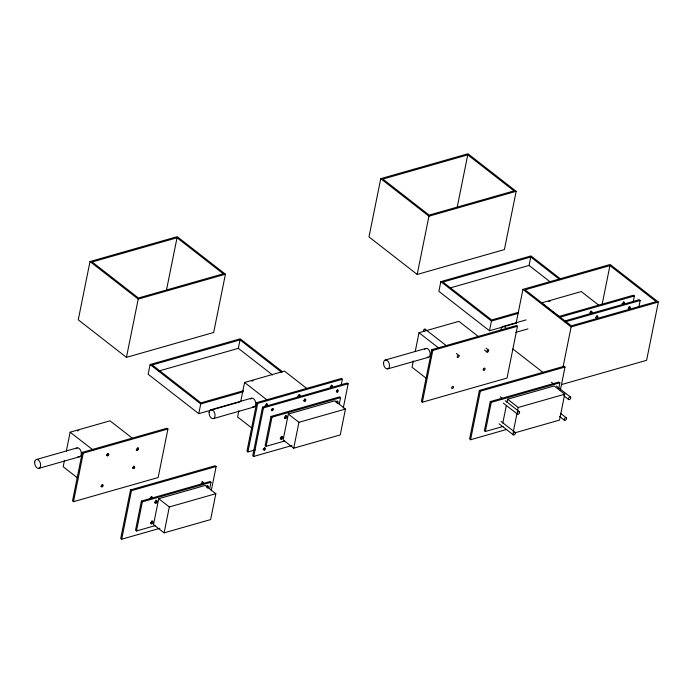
<?xml version="1.0" encoding="UTF-8"?>
<svg xmlns="http://www.w3.org/2000/svg" width="693" height="693" viewBox="0 0 693 693"><rect width="100%" height="100%" fill="white"/><g stroke="black" fill="none" stroke-linecap="round" stroke-linejoin="round"><path stroke-width="1.04" d="M90.003 261.556L78.257 319.82L126.455 357.354L213.678 332.484L225.424 274.22L177.226 236.685L90.003 261.556L138.21 299.09L225.424 274.22M64.44 460.447L63.176 466.727L77.633 477.988M66.337 451.03L70.14 432.198L110.014 420.824L132.129 438.045M82.311 452.373L72.522 500.926L73.484 501.68L158.143 477.538L167.94 428.984L166.97 428.239L82.311 452.373L83.273 453.127L167.94 428.984M73.484 501.68L83.273 453.127M126.455 357.354L138.21 299.09M282.406 371.673L240.237 338.834L150.104 364.535L148.146 374.246L198.761 413.652L240.194 401.836M166.389 290.514L177.027 237.768L223.302 273.804L138.409 298.007L92.134 261.98L177.027 237.768M133.818 468.468A1.23 0.736 -52.1 0 0 134.589 466.614A1.23 0.736 -52.1 0 0 132.935 467.524A1.23 0.736 -52.1 0 0 133.818 468.468L134.295 466.363M137.673 449.627L138.089 447.531M211.244 490.8L216.138 466.519L215.168 465.765L130.509 489.908L120.721 538.461L121.682 539.215L159.884 528.317M121.682 539.215L131.471 490.661L216.138 466.519M209.719 488.513L210.975 482.276L210.014 481.522L141.398 501.082L135.525 530.214L136.486 530.968L155.197 525.632M136.486 530.968L142.36 501.836L210.975 482.276M158.723 498.7L153.499 524.592L164.102 532.848L210.62 519.585L215.844 493.693L205.241 485.429L158.723 498.7L169.326 506.955L215.844 493.693M164.102 532.848L169.326 506.955M198.761 413.652L200.719 403.941L243.191 391.831M158.801 371.015L238.34 348.336L240.038 339.916L281.886 372.505M238.877 410.706L237.612 416.987L252.079 428.248M240.783 401.29L244.577 382.458L284.451 371.084L306.566 388.305M341.311 384.52L342.377 379.244L341.415 378.491L256.748 402.633L246.959 451.186L247.921 451.94L255.154 449.878M247.921 451.94L257.718 403.387L342.377 379.244M343.26 408.03L348.163 383.749L347.193 382.995L262.534 407.137L252.746 455.691L253.707 456.444L291.909 445.547M253.707 456.444L263.496 407.891L348.163 383.749M339.327 403.872L340.584 397.626L339.622 396.872L271.006 416.441L265.133 445.573L266.103 446.318L284.814 440.982M266.103 446.318L271.977 417.186L340.584 397.626M288.34 414.05L283.116 439.942L293.719 448.206L340.237 434.935L345.46 409.043L334.849 400.788L288.34 414.05L298.943 422.306L345.46 409.043M293.719 448.206L298.943 422.306M380.743 178.655L368.988 236.919L417.195 274.454L504.409 249.584L516.164 191.32L467.957 153.785L380.743 178.655L428.941 216.19L516.164 191.32M417.195 274.454L428.941 216.19M413.323 360.966L412.058 367.247L426.516 378.508M415.22 351.55L419.014 332.718L458.896 321.344L478.456 336.581M560.49 278.924L530.968 255.934L440.843 281.635L438.886 291.346L489.492 330.752L516.424 323.077M457.12 207.614L467.758 154.868L514.033 190.904L429.14 215.107L382.865 179.08L467.758 154.868M431.843 349.662L421.396 401.446L422.366 402.2L507.025 378.057L517.463 326.264L516.502 325.519L431.843 349.662L432.804 350.407L517.463 326.264M422.366 402.2L432.804 350.407M489.492 330.752L491.45 321.041L518.381 313.366M560.334 390.263L565.012 367.039L564.05 366.285L479.391 390.428L469.603 438.981L470.564 439.734L506.696 429.426M470.564 439.734L480.353 391.181L565.012 367.039M558.801 387.993L559.849 382.787L558.887 382.042L490.272 401.602L484.398 430.734L485.369 431.488L503.04 426.446M485.369 431.488L491.242 402.356L559.849 382.787M516.094 323.276L522.929 289.379L610.152 264.509L658.35 302.044L646.604 360.308L561.46 384.589M450.563 287.82L529.071 265.436L530.769 257.016L559.805 279.625M502.797 423.042L506.349 405.431M506.973 402.321L507.605 399.211L554.123 385.949L564.726 394.204L559.502 420.105L515.055 432.779M513.192 432.328L516.952 413.686M517.368 411.616L518.208 407.475L564.726 394.204M563.011 367.169L571.127 326.914L658.35 302.044M602.078 304.625L609.953 265.592L656.219 301.628L571.327 325.831L525.06 289.804L609.953 265.592M633.107 302.313L634.39 295.98L633.419 295.227L559.086 316.424M638.894 306.817L640.167 300.485L639.206 299.731L564.873 320.928M240.038 339.916L152.235 364.951L200.918 402.858L243.269 390.783M530.769 257.016L442.966 282.051L491.649 319.958L518.503 312.3M36.348 459.52L77.044 447.912M210.594 409.849L251.299 398.25M385.221 360.039L425.926 348.432M502.607 326.585L526.013 319.915M560.048 317.177L634.39 295.98M213.574 418.529L254.279 406.921M515.765 332.363L527.971 328.88M38.947 468.338L79.652 456.739M387.829 368.858L428.525 357.259M564.804 321.976L640.167 300.485M598.735 305.163L581.288 291.571L541.406 302.945L551.385 310.707M529.071 265.436L549.566 281.393M553.04 312.006L558.861 316.528M522.929 289.379L571.127 326.914M440.843 281.635L491.45 321.041M512.872 348.96L543.312 372.669M551.437 382.259L553.932 384.199M556.427 386.14L570.556 397.141A1.533 0.927 -52.1 0 1 569.724 399.454A1.533 0.927 -52.1 0 1 568.503 398.414A1.533 0.927 -52.1 0 1 570.556 397.141M563.652 395.651L568.632 399.532M485.992 348.163L488.522 350.138A1.23 0.736 -52.1 0 1 487.863 351.983A1.23 0.736 -52.1 0 1 486.876 351.16A1.23 0.736 -52.1 0 1 488.522 350.138M484.45 350.078L486.988 352.053M560.559 413.331L566.372 417.862A1.533 0.927 -52.1 0 1 565.549 420.166A1.533 0.927 -52.1 0 1 564.327 419.135A1.533 0.927 -52.1 0 1 566.372 417.862M559.468 416.363L564.457 420.253M425.164 329.21L446.249 345.634M456.375 353.508L458.905 355.483A1.23 0.736 -52.1 0 1 458.246 357.328A1.23 0.736 -52.1 0 1 457.267 356.505A1.23 0.736 -52.1 0 1 458.905 355.483M507.605 399.211L518.208 407.475M419.014 332.718L438.582 347.947M500.268 396.846L502.763 398.787M505.258 400.727L519.386 411.729A1.533 0.927 -52.1 0 1 518.555 414.042A1.533 0.927 -52.1 0 1 517.333 413.011A1.533 0.927 -52.1 0 1 519.386 411.729M503.335 403.118L517.463 414.119M479.391 390.428L480.353 391.181M490.272 401.602L491.242 402.356M501.074 421.448L515.202 432.449A1.533 0.927 -52.1 0 1 514.379 434.762A1.533 0.927 -52.1 0 1 513.158 433.723A1.533 0.927 -52.1 0 1 515.202 432.449M499.159 423.839L513.288 434.84M238.34 348.336L272.505 374.939M244.577 382.458L267.541 400.337M256.748 402.633L257.718 403.387M262.534 407.137L263.496 407.891M271.006 416.441L271.977 417.186M150.104 364.535L200.719 403.941M70.14 432.198L93.105 450.078M130.509 489.908L131.471 490.661M141.398 501.082L142.36 501.836M548.691 301.724A1.23 0.736 -52.1 0 1 550.008 301.351M596.881 315.627A1.23 0.736 -52.1 0 1 596.621 316.692A1.23 0.736 -52.1 0 1 595.668 317.394M629.357 306.635A1.23 0.736 -52.1 0 1 628.196 308.116M590.86 310.819A1.23 0.736 -52.1 0 1 591.034 310.975M591.12 311.478A1.23 0.736 -52.1 0 1 590.055 312.838M623.518 301.793A1.23 0.736 -52.1 0 1 623.137 303.127A1.23 0.736 -52.1 0 1 621.942 303.595M501.117 330.258A4.6 2.824 74.1 0 1 502.875 326.49A4.6 2.824 74.1 0 1 506.332 328.906M264.397 447.487A1.23 0.736 -52.1 0 1 264.172 448.743A1.23 0.736 -52.1 0 1 263.002 449.402M272.453 408.498A1.23 0.736 -52.1 0 1 271.292 409.892M304.842 398.813A1.23 0.736 -52.1 0 1 303.915 400.571M337.352 389.812A1.23 0.736 -52.1 0 1 336.451 391.268M266.64 403.638A1.23 0.736 -52.1 0 1 266.19 404.937A1.23 0.736 -52.1 0 1 265.038 405.362M299.116 394.646A1.23 0.736 -52.1 0 1 298.596 395.729A1.23 0.736 -52.1 0 1 297.626 396.153M331.471 384.987A1.23 0.736 -52.1 0 1 331.306 386.148A1.23 0.736 -52.1 0 1 330.24 386.911M251.862 381.237A1.23 0.736 -52.1 0 1 253.17 380.864M250.39 399.064A4.6 2.824 74.1 0 1 255.518 401.853A4.6 2.824 74.1 0 1 252.547 406.817M336.001 402.235A1.533 0.927 -52.1 0 1 337.872 401.55A1.533 0.927 -52.1 0 1 337.136 403.664M336.98 400.926A1.533 0.927 -52.1 0 1 336.503 402.59M285.767 415.428A1.533 0.927 -52.1 0 1 285.637 416.762A1.533 0.927 -52.1 0 1 284.433 417.792M281.635 436.235A1.533 0.927 -52.1 0 1 280.362 438.478M206.384 486.876A1.533 0.927 -52.1 0 1 208.221 486.157A1.533 0.927 -52.1 0 1 207.631 488.21M207.32 485.481A1.533 0.927 -52.1 0 1 206.895 487.24M156.09 500A1.533 0.927 -52.1 0 1 156.09 501.282A1.533 0.927 -52.1 0 1 154.929 502.408M151.975 520.789A1.533 0.927 -52.1 0 1 151.88 522.063A1.533 0.927 -52.1 0 1 150.753 523.128M201.334 484.632A1.533 0.927 -52.1 0 1 201.793 482.839A1.533 0.927 -52.1 0 1 203.378 482.38A1.533 0.927 -52.1 0 1 203.136 484.112M202.607 482.016A1.533 0.927 -52.1 0 1 201.282 484.06M202.001 481.47A1.533 0.927 -52.1 0 1 202.2 481.505M150.225 499.298A1.533 0.927 -52.1 0 1 150.52 497.548A1.533 0.927 -52.1 0 1 152.139 496.916A1.533 0.927 -52.1 0 1 152.062 498.579M151.421 496.509A1.533 0.927 -52.1 0 1 150.216 498.605M107.805 453.594A1.23 0.736 -52.1 0 1 106.393 455.11M133.74 466.077A1.23 0.736 -52.1 0 1 132.692 467.792M137.387 447.99A1.23 0.736 -52.1 0 1 137.119 449.055A1.23 0.736 -52.1 0 1 136.174 449.757M102.209 484.364A1.23 0.736 -52.1 0 1 101.88 485.524A1.23 0.736 -52.1 0 1 100.832 486.148M77.417 430.977A1.23 0.736 -52.1 0 1 78.733 430.604M76.039 448.666A4.6 2.824 74.1 0 1 81.133 451.801A4.6 2.824 74.1 0 1 77.988 456.488M424.255 331.176A1.23 0.736 -52.1 0 1 423.475 330.379A1.23 0.736 -52.1 0 1 424.757 329.097A1.23 0.736 -52.1 0 1 425.233 330.206M424.792 349.376A4.6 2.824 74.1 0 1 429.877 351.845A4.6 2.824 74.1 0 1 427.286 357.207M596.968 318.018A1.23 0.736 -52.1 0 0 597.73 316.164A1.23 0.736 -52.1 0 0 596.084 317.073A1.23 0.736 -52.1 0 0 596.968 318.018M629.409 308.766A1.23 0.736 -52.1 0 0 630.18 306.912A1.23 0.736 -52.1 0 0 628.525 307.822A1.23 0.736 -52.1 0 0 629.409 308.766M591.181 313.513A1.23 0.736 -52.1 0 0 591.952 311.659A1.23 0.736 -52.1 0 0 590.297 312.569A1.23 0.736 -52.1 0 0 591.181 313.513M623.631 304.262A1.23 0.736 -52.1 0 0 624.393 302.408A1.23 0.736 -52.1 0 0 622.747 303.317A1.23 0.736 -52.1 0 0 623.631 304.262M264.544 450.026A1.23 0.736 -52.1 0 0 265.315 448.172A1.23 0.736 -52.1 0 0 263.661 449.081A1.23 0.736 -52.1 0 0 264.544 450.026M272.505 410.533A1.23 0.736 -52.1 0 0 273.276 408.679A1.23 0.736 -52.1 0 0 271.621 409.589A1.23 0.736 -52.1 0 0 272.505 410.533M304.955 401.282A1.23 0.736 -52.1 0 0 305.717 399.428A1.23 0.736 -52.1 0 0 304.071 400.337A1.23 0.736 -52.1 0 0 304.955 401.282M337.396 392.03A1.23 0.736 -52.1 0 0 338.167 390.176A1.23 0.736 -52.1 0 0 336.512 391.086A1.23 0.736 -52.1 0 0 337.396 392.03M266.727 406.029A1.23 0.736 -52.1 0 0 267.489 404.184A1.23 0.736 -52.1 0 0 265.843 405.084A1.23 0.736 -52.1 0 0 266.727 406.029M299.168 396.777A1.23 0.736 -52.1 0 0 299.939 394.923A1.23 0.736 -52.1 0 0 298.285 395.833A1.23 0.736 -52.1 0 0 299.168 396.777M331.618 387.526A1.23 0.736 -52.1 0 0 332.38 385.672A1.23 0.736 -52.1 0 0 330.734 386.581A1.23 0.736 -52.1 0 0 331.618 387.526M209.104 412.578A4.6 2.824 74.1 0 0 213.297 418.624A4.6 2.824 74.1 0 0 213.851 411.365A4.6 2.824 74.1 0 0 209.104 412.578M285.715 418.416A1.533 0.927 -52.1 0 0 286.668 416.103A1.533 0.927 -52.1 0 0 284.606 417.238A1.533 0.927 -52.1 0 0 285.715 418.416M281.531 439.137A1.533 0.927 -52.1 0 0 282.493 436.815A1.533 0.927 -52.1 0 0 280.431 437.95A1.533 0.927 -52.1 0 0 281.531 439.137M156.098 503.066A1.533 0.927 -52.1 0 0 157.06 500.753A1.533 0.927 -52.1 0 0 154.989 501.888A1.533 0.927 -52.1 0 0 156.098 503.066M151.923 523.778A1.533 0.927 -52.1 0 0 152.876 521.465A1.533 0.927 -52.1 0 0 150.814 522.6A1.533 0.927 -52.1 0 0 151.923 523.778M107.857 455.725A1.23 0.736 -52.1 0 0 108.619 453.872A1.23 0.736 -52.1 0 0 106.973 454.781A1.23 0.736 -52.1 0 0 107.857 455.725M137.465 450.381A1.23 0.736 -52.1 0 0 138.236 448.527A1.23 0.736 -52.1 0 0 136.582 449.436A1.23 0.736 -52.1 0 0 137.465 450.381M102.295 486.755A1.23 0.736 -52.1 0 0 103.058 484.909A1.23 0.736 -52.1 0 0 101.412 485.81A1.23 0.736 -52.1 0 0 102.295 486.755M34.685 462.153A4.6 2.824 74.1 0 0 38.747 468.39A4.6 2.824 74.1 0 0 39.501 461.243A4.6 2.824 74.1 0 0 34.685 462.153M484.208 370.071A1.23 0.736 -52.1 0 0 484.875 368.226A1.23 0.736 -52.1 0 0 483.229 369.248A1.23 0.736 -52.1 0 0 484.208 370.071M452.685 388.366A1.23 0.736 -52.1 0 0 453.343 386.512A1.23 0.736 -52.1 0 0 451.706 387.534A1.23 0.736 -52.1 0 0 452.685 388.366M383.558 362.673A4.6 2.824 74.1 0 0 387.63 368.91A4.6 2.824 74.1 0 0 388.383 361.763A4.6 2.824 74.1 0 0 383.558 362.673"/></g></svg>
